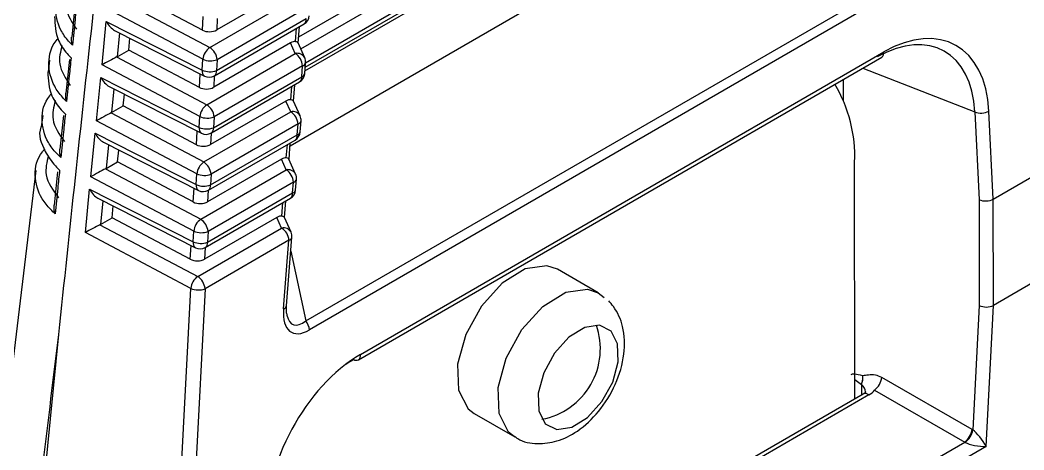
# Model space of a CAD drawing. Extents: x 7 to 135, y 3 to 97.
# Drawn here: x 16.255 to 17.218, y 79.682 to 80.095 of the extents above; entities that cross this region are included whole.
import ezdxf

# ---------------------------------------------------------------- set-up
doc = ezdxf.new("R2010")
doc.units = 0
doc.header["$MEASUREMENT"] = 0
doc.layers.add('OBJECT', color=7, linetype='CONTINUOUS')

msp = doc.modelspace()

# ---------------------------------------------------------------- linework, layer by layer
at = {"layer": 'OBJECT'}
for p, q in [((16.52394, 80.06735), (16.95755, 80.31829)), ((16.91853, 80.30815), (16.52188, 80.07859)), ((16.52829, 80.04973), (16.97223, 80.30665)), ((16.97182, 80.31028), (16.52861, 80.05378)), ((16.52801, 80.04619), (16.96918, 80.3015)), ((16.9641, 80.23461), (16.5137, 79.97395)), ((16.52882, 79.80624), (17.12415, 80.15078)), ((17.12768, 80.14211), (16.53235, 79.79757)), ((16.42961, 80.08532), (16.36428, 80.11994)), ((16.51845, 80.12896), (16.44334, 80.08549)), ((16.30775, 80.11129), (16.30425, 80.07859)), ((16.35272, 80.11327), (16.43671, 80.06875)), ((16.43671, 80.06875), (16.52307, 80.11873)), ((16.43002, 80.05735), (16.33867, 80.10577)), ((16.53008, 80.10696), (16.44372, 80.05698)), ((16.33334, 80.05206), (16.33747, 80.09371)), ((16.33747, 80.09371), (16.42947, 80.04691)), ((16.42961, 80.08532), (16.43029, 80.09835)), ((16.44112, 80.04154), (16.5272, 80.09135)), ((16.44317, 80.04654), (16.52925, 80.09636)), ((16.44391, 80.09643), (16.44334, 80.08549)), ((16.34548, 80.08507), (16.43157, 80.04128)), ((16.35017, 80.08268), (16.3479, 80.05984)), ((16.51885, 80.07428), (16.51986, 80.08711)), ((16.52143, 80.07291), (16.52267, 80.08873)), ((16.35895, 80.06623), (16.36009, 80.07764)), ((16.51409, 80.07311), (16.44045, 80.03049)), ((16.51871, 80.06288), (16.51409, 80.07311)), ((16.52777, 80.05887), (16.52135, 80.0731)), ((16.3479, 80.05984), (16.35895, 80.06623)), ((16.42672, 80.03032), (16.35895, 80.06623)), ((16.43382, 80.01375), (16.51871, 80.06288)), ((16.58131, 79.7739), (17.08335, 80.06445)), ((16.28295, 80.05655), (16.28159, 80.04542)), ((16.30207, 80.05727), (16.29861, 80.02479)), ((16.34739, 80.05956), (16.43382, 80.01375)), ((16.42947, 80.04691), (16.43002, 80.05735)), ((16.44372, 80.05698), (16.44317, 80.04654)), ((16.5278, 80.04343), (16.52862, 80.05398)), ((16.57926, 79.76889), (17.0813, 80.05944)), ((16.42712, 80.00235), (16.33334, 80.05206)), ((16.42672, 80.03032), (16.4274, 80.0434)), ((16.52571, 80.05111), (16.44082, 80.00198)), ((16.52489, 80.04056), (16.52571, 80.05111)), ((17.06307, 80.04889), (17.17051, 80.00682)), ((16.32801, 79.99835), (16.33215, 80.04)), ((16.33215, 80.04), (16.42658, 79.99196)), ((16.43823, 79.98659), (16.52284, 80.03555)), ((16.44028, 79.99159), (16.52489, 80.04056)), ((16.44102, 80.04148), (16.44045, 80.03049)), ((16.51707, 80.01706), (16.51831, 80.03293)), ((17.04452, 80.01764), (17.0445, 80.03814)), ((16.34015, 80.03136), (16.42868, 79.98633)), ((16.34484, 80.02897), (16.34258, 80.00613)), ((16.35363, 80.01253), (16.35476, 80.02393)), ((16.51449, 80.01843), (16.5155, 80.03131)), ((16.50973, 80.01726), (16.43755, 79.97549)), ((16.51434, 80.00703), (16.50973, 80.01726)), ((16.52341, 80.00302), (16.51698, 80.01725)), ((16.34206, 80.00585), (16.43092, 79.95875)), ((16.34258, 80.00613), (16.35363, 80.01253)), ((16.42382, 79.97532), (16.35363, 80.01253)), ((16.43092, 79.95875), (16.51434, 80.00703)), ((17.17051, 80.00682), (17.1747, 79.92252)), ((17.1882, 79.92309), (17.184, 80.00761)), ((16.27647, 80.00349), (16.27511, 79.99238)), ((16.29642, 80.00328), (16.29299, 79.971)), ((16.42423, 79.94735), (16.32801, 79.99835)), ((16.42658, 79.99196), (16.42712, 80.00235)), ((16.52135, 79.99526), (16.43793, 79.94698)), ((16.44082, 80.00198), (16.44028, 79.99159)), ((16.52053, 79.98476), (16.52135, 79.99526)), ((16.52344, 79.98763), (16.52426, 79.99813)), ((16.32269, 79.94464), (16.32682, 79.98629)), ((16.32682, 79.98629), (16.42369, 79.93701)), ((16.42382, 79.97532), (16.42451, 79.98845)), ((16.43739, 79.93665), (16.52053, 79.98476)), ((16.43813, 79.98653), (16.43755, 79.97549)), ((16.33482, 79.97765), (16.42579, 79.93138)), ((16.33951, 79.97526), (16.33725, 79.95242)), ((16.43534, 79.93164), (16.51848, 79.97976)), ((16.51013, 79.96258), (16.51114, 79.97551)), ((16.51271, 79.96121), (16.51395, 79.97713)), ((16.3483, 79.95882), (16.34943, 79.97022)), ((17.1882, 79.92309), (17.26949, 79.97014)), ((16.33725, 79.95242), (16.3483, 79.95882)), ((16.42093, 79.92032), (16.3483, 79.95882)), ((16.50537, 79.96141), (16.43466, 79.92049)), ((16.50998, 79.95118), (16.50537, 79.96141)), ((16.51904, 79.94717), (16.51262, 79.9614)), ((17.05548, 79.73133), (17.05523, 79.95855)), ((16.26998, 79.95043), (16.22716, 79.59996)), ((16.29079, 79.94931), (16.2874, 79.91722)), ((16.33673, 79.95214), (16.42803, 79.90375)), ((16.42369, 79.93701), (16.42423, 79.94735)), ((16.42803, 79.90375), (16.50998, 79.95118)), ((16.43793, 79.94698), (16.43739, 79.93665)), ((16.42134, 79.89235), (16.32269, 79.94464)), ((16.51699, 79.93941), (16.43504, 79.89198)), ((16.51617, 79.92897), (16.51699, 79.93941)), ((16.51908, 79.93183), (16.5199, 79.94228)), ((16.31736, 79.89093), (16.32149, 79.93258)), ((16.32149, 79.93258), (16.4208, 79.88207)), ((16.42093, 79.92032), (16.42163, 79.9335)), ((16.4345, 79.8817), (16.51617, 79.92897)), ((16.43524, 79.93158), (16.43466, 79.92049)), ((16.3295, 79.92394), (16.4229, 79.87643)), ((16.33419, 79.92155), (16.33192, 79.89871)), ((16.43245, 79.87669), (16.51412, 79.92396)), ((16.50577, 79.90673), (16.50678, 79.91971)), ((16.50835, 79.90536), (16.5096, 79.92134)), ((17.1747, 79.92252), (17.17481, 79.82095)), ((17.18831, 79.82108), (17.18819, 79.92309)), ((16.34297, 79.90511), (16.3441, 79.91651)), ((16.3314, 79.89843), (16.42514, 79.84875)), ((16.33192, 79.89871), (16.34297, 79.90511)), ((16.41804, 79.86532), (16.34297, 79.90511)), ((16.50101, 79.90556), (16.43177, 79.86549)), ((16.50562, 79.89533), (16.50101, 79.90556)), ((16.51468, 79.89132), (16.50826, 79.90555)), ((16.41845, 79.83735), (16.31736, 79.89093)), ((16.4208, 79.88207), (16.42134, 79.89235)), ((16.42514, 79.84875), (16.50562, 79.89533)), ((16.43504, 79.89198), (16.4345, 79.8817)), ((16.51263, 79.88356), (16.43215, 79.83698)), ((16.50748, 79.81764), (16.51263, 79.88356)), ((16.51039, 79.8205), (16.51554, 79.88643)), ((16.41804, 79.86532), (16.41874, 79.87855)), ((16.43235, 79.87663), (16.43177, 79.86549)), ((16.51449, 79.87297), (16.52882, 79.80624)), ((17.26929, 79.86795), (17.18831, 79.82108)), ((16.80918, 79.83325), (16.77029, 79.8557)), ((16.3994, 79.47511), (16.41845, 79.83735)), ((16.43215, 79.83698), (16.41309, 79.47451)), ((16.8092, 79.83324), (16.81507, 79.82867)), ((17.18135, 79.68555), (17.18831, 79.82108)), ((17.18831, 79.82108), (17.18831, 79.82108)), ((17.17481, 79.82095), (17.16867, 79.7014)), ((16.29159, 79.79315), (16.26679, 79.54318)), ((17.05546, 79.74973), (17.06185, 79.74495)), ((17.06185, 79.74495), (17.06186, 79.73502)), ((17.16784, 79.7019), (17.0813, 79.75184)), ((17.06899, 79.73501), (16.49661, 79.40376)), ((17.06337, 79.7359), (16.49679, 79.408)), ((17.07426, 79.73964), (17.16081, 79.68969)), ((16.6903, 79.71714), (16.72919, 79.69469)), ((16.49636, 79.30515), (17.16081, 79.68969)), ((17.18135, 79.68555), (16.48873, 79.28471))]:
    msp.add_line(p, q, dxfattribs=at)
at = {"layer": 'OBJECT', "flags": 128}
for points in [[(16.77029, 79.8557), (16.76002, 79.85916), (16.73934, 79.85612), (16.71728, 79.84248), (16.69721, 79.8203), (16.68217, 79.79296), (16.67445, 79.76463), (16.67524, 79.73961), (16.68442, 79.72172), (16.6903, 79.71714)], [(16.72896, 79.69482), (16.72331, 79.69927), (16.71414, 79.71716), (16.71335, 79.74218), (16.72106, 79.77051), (16.7361, 79.79785), (16.75617, 79.82003), (16.77823, 79.83367), (16.79891, 79.83671), (16.8092, 79.83324)], [(16.75856, 79.70741), (16.76967, 79.70189), (16.78389, 79.70397), (16.79905, 79.71335), (16.81285, 79.7286), (16.82319, 79.7474), (16.82849, 79.76688), (16.82795, 79.78408), (16.82165, 79.79637), (16.81054, 79.8019), (16.79632, 79.79982), (16.78116, 79.79043), (16.76735, 79.77519), (16.75701, 79.75639), (16.75171, 79.73691), (16.75226, 79.71971), (16.75856, 79.70741)]]:
    msp.add_lwpolyline(points, dxfattribs=at)
at = {"layer": 'OBJECT'}
for centre, radius, start, end in [((16.52219, 80.10001), 0.01, 300.05949, 355.53455), ((16.52416, 80.09552), 0.00516, 306.06967, 9.38044), ((16.44636, 80.05543), 0.01645, 125.89806, 173.27489), ((16.42825, 80.05574), 0.01552, 4.5789, 56.95887), ((16.52058, 80.05488), 0.00822, 29.05655, 103.19274), ((16.51024, 80.04987), 0.01552, 4.5789, 56.95887), ((17.07837, 80.06356), 0.00506, 305.35846, 10.09164), ((16.43733, 80.07428), 0.01844, 246.63795, 290.27345), ((16.52482, 80.05493), 0.00392, 283.14872, 346.03037), ((16.51865, 80.05476), 0.01, 355.53455, 24.28823), ((16.43478, 80.04569), 0.00545, 167.0041, 233.97236), ((16.43678, 80.06384), 0.01844, 246.63795, 290.27345), ((16.43824, 80.04564), 0.00501, 305.00863, 10.44147), ((16.51783, 80.04421), 0.01, 300.05949, 355.53455), ((16.524, 80.04438), 0.00392, 283.14872, 346.03037), ((16.43611, 80.05019), 0.01, 243.0402, 300.05949), ((16.5198, 80.03972), 0.00516, 306.06967, 9.38044), ((16.92113, 79.96434), 0.13422, 357.52854, 30.94965), ((16.44346, 80.00043), 0.01645, 125.89806, 173.27489), ((16.42535, 80.00074), 0.01552, 4.5789, 56.95887), ((16.51622, 79.99903), 0.00822, 29.05655, 103.19274), ((16.50588, 79.99402), 0.01552, 4.5789, 56.95887), ((17.17639, 80.02199), 0.01627, 248.79498, 297.87824), ((16.43443, 80.01928), 0.01844, 246.63795, 290.27345), ((16.52046, 79.99907), 0.00392, 283.14872, 346.03037), ((16.51429, 79.99891), 0.01, 355.53455, 24.28823), ((16.43189, 79.99074), 0.00545, 167.0041, 233.97236), ((16.43389, 80.00889), 0.01844, 246.63795, 290.27345), ((16.43322, 79.99524), 0.01, 243.0402, 300.05949), ((16.43535, 79.99069), 0.00501, 305.00863, 10.44147), ((16.51347, 79.98841), 0.01, 300.05949, 355.53455), ((16.51544, 79.98392), 0.00516, 306.06967, 9.38044), ((16.51964, 79.98858), 0.00392, 283.14872, 346.03037), ((16.44057, 79.94543), 0.01645, 125.89806, 173.27489), ((16.42246, 79.94574), 0.01552, 4.5789, 56.95887), ((16.43154, 79.96428), 0.01844, 246.63795, 290.27345), ((16.51186, 79.94318), 0.00822, 29.05655, 103.19274), ((16.50152, 79.93817), 0.01552, 4.5789, 56.95887), ((16.50993, 79.94306), 0.01, 355.53455, 24.28823), ((16.429, 79.93579), 0.00545, 167.0041, 233.97236), ((16.431, 79.95394), 0.01844, 246.63795, 290.27345), ((16.43246, 79.93574), 0.00501, 305.00863, 10.44147), ((16.5161, 79.94322), 0.00392, 283.14872, 346.03037), ((16.43033, 79.94029), 0.01, 243.0402, 300.05949), ((16.50911, 79.93261), 0.01, 300.05949, 355.53455), ((16.51109, 79.92812), 0.00516, 306.06967, 9.38044), ((16.51528, 79.93278), 0.00392, 283.14872, 346.03037), ((16.43768, 79.89043), 0.01645, 125.89806, 173.27489), ((16.41957, 79.89074), 0.01552, 4.5789, 56.95887), ((16.42865, 79.90928), 0.01844, 246.63795, 290.27345), ((16.5075, 79.88733), 0.00822, 29.05655, 103.19274), ((16.49716, 79.88232), 0.01552, 4.5789, 56.95887), ((16.50557, 79.88721), 0.01, 355.53455, 24.28823), ((16.42611, 79.88084), 0.00545, 167.0041, 233.97236), ((16.42811, 79.89899), 0.01844, 246.63795, 290.27345), ((16.42957, 79.88079), 0.00501, 305.00863, 10.44147), ((16.51174, 79.88737), 0.00392, 283.14872, 346.03037), ((16.42744, 79.88534), 0.01, 243.0402, 300.05949), ((16.43479, 79.83543), 0.01645, 125.89806, 173.27489), ((16.41668, 79.83574), 0.01552, 4.5789, 56.95887), ((16.42576, 79.85428), 0.01844, 246.63795, 290.27345), ((16.50659, 79.82145), 0.00392, 283.14872, 346.03037), ((16.51676, 79.79627), 0.01564, 4.74756, 39.58334), ((16.7425, 79.77938), 0.06886, 280.73445, 19.27093), ((16.57633, 79.77301), 0.00506, 305.35846, 10.09164), ((16.57722, 79.77304), 0.00463, 239.46815, 296.089), ((17.07378, 79.74382), 0.01199, 154.9369, 174.62904), ((17.04947, 79.75138), 0.01368, 349.58235, 8.57823), ((17.06307, 79.75422), 0.01839, 307.51556, 352.5674), ((17.06551, 79.73121), 0.00516, 47.62044, 114.53797), ((17.14961, 79.70428), 0.01839, 307.51556, 352.5674), ((17.14933, 79.70514), 0.0197, 307.25498, 349.04514)]:
    msp.add_arc(centre, radius, start, end, dxfattribs=at)
for centre, major_axis, ratio, start_param, end_param in [((16.34411, 80.09698), (-0.00674, 0.01231), 0.527388, 1.548501, 2.484413), ((17.08822, 79.9513), (0.06255, 0.12019), 0.605337, 5.480885, 7.044085), ((16.43631, 80.08968), (0.01001, -0.00002), 0.58732, 3.980455, 5.492537), ((17.08116, 79.95494), (0.05896, 0.11082), 0.607492, 5.486642, 7.049842), ((16.51422, 80.06458), (0.00628, 0.00905), 0.580445, 0.272195, 0.889928), ((16.51126, 80.07113), (0.01014, 0.00177), 0.277174, 6.212258, 6.96133), ((16.33998, 80.05533), (0.01061, 0.00569), 0.026375, 0.784234, 2.23257), ((16.34084, 80.064), (0.01003, 0), 0.583648, 5.42337, 5.49347), ((16.33879, 80.04327), (-0.00674, 0.01231), 0.527388, 1.548501, 2.484413), ((16.43341, 80.03468), (0.01001, -0.00002), 0.58732, 3.980455, 5.492537), ((16.50986, 80.00873), (0.00628, 0.00905), 0.580445, 0.272195, 0.889928), ((16.5069, 80.01528), (0.01014, 0.00177), 0.277174, 6.212258, 6.96133), ((16.33465, 80.00162), (0.01061, 0.00569), 0.026375, 0.784234, 2.23257), ((16.33551, 80.01029), (0.01003, 0), 0.583648, 5.42337, 5.49347), ((16.33346, 79.98956), (-0.00674, 0.01231), 0.527388, 1.548501, 2.484413), ((16.43052, 79.97968), (0.01001, -0.00002), 0.58732, 3.980455, 5.492537), ((16.5055, 79.95288), (0.00628, 0.00905), 0.580445, 0.272195, 0.889928), ((16.50254, 79.95943), (0.01014, 0.00177), 0.277174, 6.212258, 6.96133), ((16.32933, 79.94792), (0.01061, 0.00569), 0.026375, 0.784234, 2.23257), ((16.33019, 79.95658), (0.01003, 0), 0.583648, 5.42337, 5.49347), ((16.32813, 79.93585), (-0.00674, 0.01231), 0.527388, 1.548501, 2.484413), ((16.42763, 79.92468), (0.01001, -0.00002), 0.58732, 3.980455, 5.492537), ((17.18112, 79.92695), (0.01, 0.00025), 0.563883, 3.999948, 5.483478), ((16.324, 79.89421), (0.01061, 0.00569), 0.026375, 0.784234, 2.23257), ((16.32486, 79.90287), (0.01003, 0), 0.583648, 5.42337, 5.49347), ((16.50113, 79.89703), (0.00628, 0.00905), 0.580445, 0.272195, 0.889928), ((16.49818, 79.90358), (0.01014, 0.00177), 0.277174, 6.212258, 6.96133), ((16.42474, 79.86968), (0.01001, -0.00002), 0.58732, 3.980455, 5.492537), ((17.18123, 79.82539), (0.01, -0.00025), 0.592033, 4.029131, 5.512661), ((16.54092, 79.84348), (0.0259, 0.04827), 0.443447, 2.35233, 3.763855), ((16.53386, 79.84713), (0.01694, 0.04463), 0.376417, 2.614672, 3.718204), ((17.37988, 75.22019), (1.57227, 16.53962), 0.094717, 1.299677, 1.315189), ((16.58675, 79.66108), (0.06233, 0.11984), 0.608974, 0.763597, 2.326797), ((16.57969, 79.66473), (0.05738, 0.11115), 0.603781, 0.761977, 0.848705), ((17.16103, 79.68946), (0.10986, -0.06439), 0.111157, 2.734111, 3.108122), ((17.0507, 79.73923), (0.01493, -0.0022), 0.654044, 0.100714, 0.82912), ((17.05131, 79.747), (0.02497, -0.00205), 0.625899, 5.549168, 5.927102), ((17.16652, 79.68629), (-0.01144, 0.01646), 0.624546, 5.304022, 5.358103), ((17.17429, 79.69007), (-0.00898, 0.01243), 0.233114, 4.178778, 5.662436), ((17.16009, 79.68186), (-0.00655, 0.00768), 0.665293, 5.233972, 5.288052), ((17.17429, 79.69007), (0.0154, -0.00202), 0.262878, 3.738991, 5.222649)]:
    msp.add_ellipse(centre, major_axis=major_axis, ratio=ratio, start_param=start_param, end_param=end_param, dxfattribs=at)
for points, knots in [([(16.35907, 80.40161), (16.3585, 80.39672), (16.35565, 80.3723), (16.34376, 80.26972), (16.32104, 80.07222), (16.30217, 79.89339), (16.29159, 79.79315)], [0, 0, 0, 0, 0.024148, 0.120739, 0.507103, 1, 1, 1, 1]), ([(16.30497, 80.07089), (16.30372, 80.07218), (16.29924, 80.07681), (16.29091, 80.08891), (16.28728, 80.10798), (16.29147, 80.12373), (16.29776, 80.13058), (16.29787, 80.1307)], [0, 0, 0, 0, 0.071426, 0.25603, 0.624713, 0.993769, 1, 1, 1, 1]), ([(16.3015, 80.12345), (16.30001, 80.11762), (16.29673, 80.10486), (16.3045, 80.09277), (16.30872, 80.08621)], [0, 0, 0, 0, 0.456805, 1, 1, 1, 1]), ([(16.3093, 80.11275), (16.30871, 80.10699), (16.30726, 80.09304), (16.30582, 80.07908), (16.30497, 80.07089)], [0, 0, 0, 0, 0.412464, 1, 1, 1, 1]), ([(16.28791, 80.09848), (16.28822, 80.0907), (16.28871, 80.0784), (16.29746, 80.06538), (16.30247, 80.06009), (16.30372, 80.05877)], [0, 0, 0, 0, 0.562908, 0.890204, 1, 1, 1, 1]), ([(16.29941, 80.01692), (16.29811, 80.01822), (16.29347, 80.02283), (16.28482, 80.03488), (16.28066, 80.05391), (16.28456, 80.07001), (16.29105, 80.07715), (16.29141, 80.07754)], [0, 0, 0, 0, 0.0714349, 0.2531213, 0.615933, 0.9791011, 1, 1, 1, 1]), ([(16.30497, 80.07089), (16.30496, 80.07093), (16.30466, 80.07191), (16.30399, 80.07449), (16.30414, 80.07701), (16.30423, 80.07859)], [0, 0, 0, 0, 0.016218, 0.38582, 1, 1, 1, 1]), ([(16.29494, 80.07056), (16.29345, 80.06461), (16.29014, 80.05145), (16.29841, 80.03904), (16.30295, 80.03224)], [0, 0, 0, 0, 0.452007, 1, 1, 1, 1]), ([(16.30372, 80.05877), (16.30313, 80.05301), (16.30169, 80.03906), (16.30026, 80.02511), (16.29941, 80.01692)], [0, 0, 0, 0, 0.412497, 1, 1, 1, 1]), ([(16.28133, 80.04543), (16.28168, 80.03759), (16.28226, 80.02496), (16.29146, 80.01164), (16.29686, 80.00614), (16.29817, 80.0048)], [0, 0, 0, 0, 0.5532, 0.891234, 1, 1, 1, 1]), ([(16.29388, 79.96296), (16.29252, 79.96427), (16.28774, 79.96886), (16.27876, 79.98086), (16.27409, 79.99986), (16.27769, 80.01629), (16.28437, 80.02372), (16.28496, 80.02438)], [0, 0, 0, 0, 0.071453, 0.250356, 0.607568, 0.96512, 1, 1, 1, 1]), ([(16.29941, 80.01692), (16.2994, 80.01696), (16.29905, 80.01805), (16.29835, 80.0207), (16.29851, 80.02328), (16.2986, 80.02479)], [0, 0, 0, 0, 0.015849, 0.423476, 1, 1, 1, 1]), ([(16.28839, 80.01764), (16.2869, 80.01158), (16.28356, 79.99804), (16.29235, 79.98532), (16.29721, 79.9783)], [0, 0, 0, 0, 0.447557, 1, 1, 1, 1]), ([(16.29817, 80.0048), (16.29758, 79.99905), (16.29615, 79.9851), (16.29472, 79.97116), (16.29388, 79.96296)], [0, 0, 0, 0, 0.412528, 1, 1, 1, 1]), ([(16.27483, 79.99244), (16.27481, 79.99239), (16.27162, 79.98479), (16.27692, 79.97139), (16.28543, 79.9579), (16.29126, 79.9522), (16.29264, 79.95085)], [0, 0, 0, 0, 0.0034117, 0.5450063, 0.8923615, 1, 1, 1, 1]), ([(16.28837, 79.90903), (16.28695, 79.91034), (16.28203, 79.91491), (16.27273, 79.92685), (16.26756, 79.94581), (16.27086, 79.96257), (16.2777, 79.97029), (16.27853, 79.97122)], [0, 0, 0, 0, 0.071479, 0.247723, 0.599587, 0.951777, 1, 1, 1, 1]), ([(16.29388, 79.96296), (16.29387, 79.963), (16.29346, 79.96421), (16.29274, 79.96693), (16.29291, 79.96955), (16.293, 79.97099)], [0, 0, 0, 0, 0.0155053, 0.4586413, 1, 1, 1, 1]), ([(16.28186, 79.96471), (16.28037, 79.95854), (16.27701, 79.94461), (16.28632, 79.93161), (16.2915, 79.92437)], [0, 0, 0, 0, 0.4434203, 1, 1, 1, 1]), ([(16.29264, 79.95085), (16.29205, 79.9451), (16.29063, 79.93116), (16.28921, 79.91722), (16.28837, 79.90903)], [0, 0, 0, 0, 0.412557, 1, 1, 1, 1]), ([(16.28837, 79.90903), (16.28836, 79.90907), (16.2879, 79.91039), (16.28714, 79.91316), (16.28733, 79.91583), (16.28743, 79.91721)], [0, 0, 0, 0, 0.015184, 0.491509, 1, 1, 1, 1]), ([(16.72913, 79.69544), (16.73011, 79.69464), (16.73616, 79.68968), (16.75107, 79.6875), (16.77074, 79.68991), (16.79104, 79.70014), (16.81082, 79.71865), (16.82701, 79.74492), (16.83537, 79.77373), (16.83444, 79.79953), (16.82718, 79.81656), (16.82088, 79.82362), (16.81932, 79.82537)], [0, 0, 0, 0, 0.019098, 0.11794, 0.21291, 0.320741, 0.449813, 0.587266, 0.726596, 0.856987, 0.964527, 1, 1, 1, 1]), ([(16.511, 79.81147), (16.51073, 79.81251), (16.51011, 79.81488), (16.51029, 79.81849), (16.51039, 79.8205)], [0, 0, 0, 0, 0.43998, 1, 1, 1, 1]), ([(17.0813, 79.75184), (17.07925, 79.7528), (17.07466, 79.75495), (17.06877, 79.75418), (17.06481, 79.75366), (17.063, 79.75342)], [0, 0, 0, 0, 0.305422, 0.682483, 1, 1, 1, 1]), ([(17.0657, 79.73802), (17.0657, 79.73801), (17.06571, 79.73801), (17.06566, 79.7375), (17.06404, 79.73636), (17.06337, 79.7359)], [0, 0, 0, 0, 0.0733403, 0.619429, 1, 1, 1, 1])]:
    msp.add_open_spline(points, degree=3, knots=knots, dxfattribs=at)

doc.saveas('drawing.dxf')
